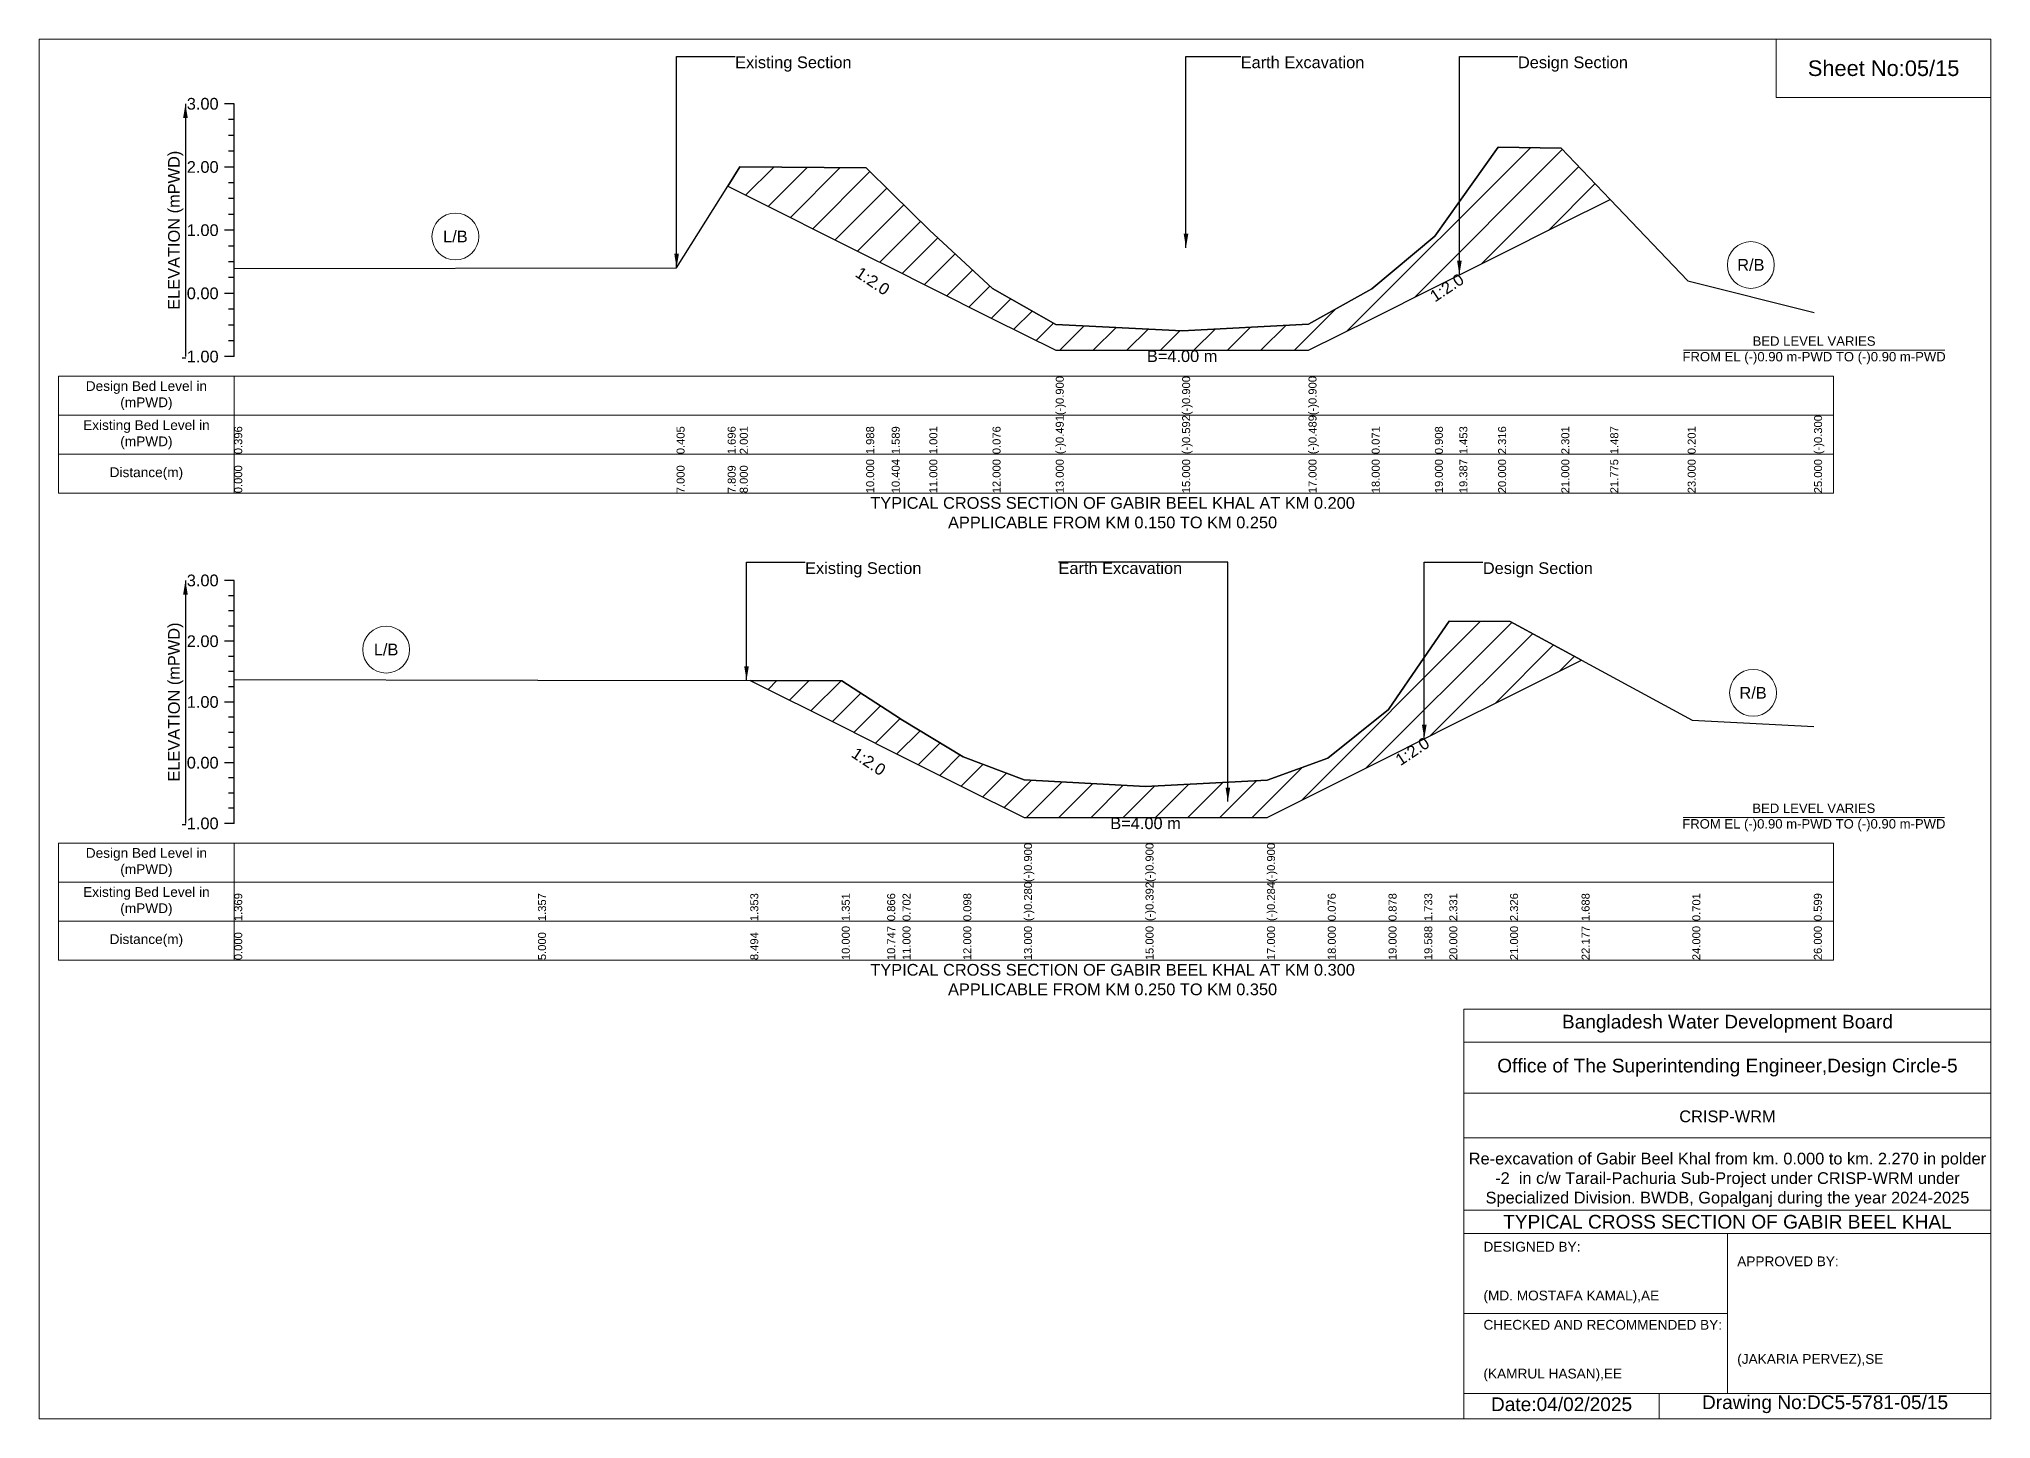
# Model space of a CAD drawing. Header units: inches. Extents: x 91000 to 258000, y -5656 to 6519.
# Drawn here: x 140000 to 148000, y -5656 to 0 of the extents above; entities that cross this region are included whole.
import ezdxf

# ---------------------------------------------------------------- set-up
doc = ezdxf.new("R2010")
doc.units = ezdxf.units.IN
doc.header["$LTSCALE"] = 7
doc.header["$MEASUREMENT"] = 0
for name, color, linetype, lineweight in [('Cross section Data Border', 7, 'Continuous', 9), ('Cross Section Labels', 7, 'Continuous', 9), ('Existing_Bed_Level for Xsection', 7, 'Continuous', 25)]:
    doc.layers.add(name, color=color, linetype=linetype, lineweight=lineweight)
doc.styles.get("Standard").update_dxf_attribs({"font": 'arial.ttf'})
doc.dimstyles.get("Standard").update_dxf_attribs({"dimtxt": 0.18, "dimasz": 0.18, "dimexe": 0.18, "dimexo": 0.0625, "dimgap": 0.09, "dimtad": 0, "dimtih": 1, "dimtoh": 1, "dimdec": 4, "dimzin": 0, "dimdsep": 46, "dimtxsty": 'Standard', "dimcen": 0.09, "dimadec": 0, "dimazin": 0, "dimtfac": 1, "dimtdec": 4, "dimtofl": 0, "dimtmove": 0, "dimatfit": 3, "dimfxl": 1, "dimtolj": 1, "dimtzin": 0, "dimarcsym": 0})

msp = doc.modelspace()

# ---------------------------------------------------------------- hatches: boundary and pattern name
at = {"layer": 'Existing_Bed_Level for Xsection'}
h = msp.add_hatch(dxfattribs=at)
h.set_pattern_fill('ANSI31', color=256, scale=777, style=0)
h.paths.add_polyline_path([(142822.4, -603.5), (142872, -628.3), (143390, -887.3), (143494.7, -939.6), (143649, -1016.8), (143908, -1146.3), (144167, -1275.8), (144685, -1275.8), (145203, -1275.8), (145462, -1146.3), (145721, -1016.8), (145821.3, -966.6), (145980, -887.3), (146239, -757.8), (146439.7, -657.4), (146239, -446.7), (145980, -442.8), (145821.3, -666.2), (145721, -807.5), (145462, -1024.3), (145203, -1169.3), (144685, -1196), (144167, -1169.8), (143908, -1023), (143649, -783.4), (143494.7, -631.1), (143390, -527.8), (142872, -524.4)])
h = msp.add_hatch(dxfattribs=at)
h.set_pattern_fill('ANSI31', color=256, scale=747, style=0)
h.paths.add_polyline_path([(142915.1, -2629.5), (143290, -2817), (143476.1, -2910), (143539, -2941.5), (143788, -3066), (144037, -3190.5), (144535, -3190.5), (145033, -3190.5), (145282, -3066), (145531, -2941.5), (145677.5, -2868.2), (145780, -2817), (146029, -2692.5), (146322.1, -2546), (146029, -2387.2), (145780, -2386), (145677.5, -2534.9), (145531, -2747.8), (145282, -2947.5), (145033, -3037.1), (144535, -3064), (144037, -3036.1), (143788, -2942), (143539, -2791.6), (143476.1, -2750.7), (143290, -2630)])

# ---------------------------------------------------------------- linework, layer by layer
at = {"layer": 'Cross section Data Border'}
for points in [[(140080, -1381.7), (147355, -1381.7), (147355, -1861.7), (140080, -1861.7)], [(140080, -3295.4), (147354, -3295.4), (147354, -3775.4), (140080, -3775.4)]]:
    msp.add_lwpolyline(points, close=True, dxfattribs=at)
for points in [[(140800, -1381.7), (140800, -1861.7)], [(140080, -1541.7), (147355, -1541.7)], [(140080, -1701.7), (147355, -1701.7)], [(140800, -3295.4), (140800, -3775.4)], [(140080, -3455.4), (147354, -3455.4)], [(140080, -3615.4), (147354, -3615.4)]]:
    msp.add_lwpolyline(points, dxfattribs=at)
at = {"layer": 'Cross Section Labels'}
for points in [[(140000, 0), (148000, 0), (148000, -5656), (140000, -5656)], [(147120, 0), (148000, 0), (148000, -240), (147120, -240)]]:
    msp.add_lwpolyline(points, close=True, dxfattribs=at)
for points in [[(146739.2, -1275.8), (147810.8, -1275.8)], [(146738.2, -3190.5), (147809.8, -3190.5)], [(145840, -5656), (145840, -3976), (148000, -3976)], [(145840, -4112), (148000, -4112)], [(145840, -4320), (148000, -4320)], [(145840, -4504), (148000, -4504)], [(145840, -4800), (148000, -4800)], [(145840, -4896), (148000, -4896)], [(146920, -4896), (146920, -5552)], [(145840, -5224), (146920, -5224)], [(145840, -5552), (148000, -5552)], [(146640, -5552), (146640, -5656)]]:
    msp.add_lwpolyline(points, dxfattribs=at)
for centre in [(141706.5, -809.4), (147016, -926), (141422.5, -2502.5), (147025, -2680)]:
    msp.add_circle(centre, 96, dxfattribs=at)
at = {"layer": 'Existing_Bed_Level for Xsection'}
for points in [[(140800, -265.7), (140760, -265.7)], [(140800, -1301.7), (140800, -1042.7), (140800, -783.7), (140800, -524.7), (140800, -265.7)], [(140800, -330.4), (140776, -330.4)], [(140800, -395.2), (140776, -395.2)], [(140800, -459.9), (140776, -459.9)], [(140800, -940.1), (142613, -937.8), (142822.4, -603.5), (142872, -524.4), (143390, -527.8), (143494.7, -631.1), (143649, -783.4), (143908, -1023), (144167, -1169.8), (144167, -1169.8), (144685, -1196), (144685, -1196), (145203, -1169.3), (145203, -1169.3), (145462, -1024.3), (145721, -807.5), (145821.3, -666.2), (145980, -442.8), (146239, -446.7), (146439.7, -657.4), (146757, -990.6), (147275, -1120.4)], [(140800, -524.7), (140760, -524.7)], [(140800, -589.4), (140776, -589.4)], [(140800, -654.2), (140776, -654.2)], [(140800, -718.9), (140776, -718.9)], [(140800, -783.7), (140760, -783.7)], [(140800, -848.4), (140776, -848.4)], [(140800, -913.2), (140776, -913.2)], [(140800, -977.9), (140776, -977.9)], [(140800, -1042.7), (140760, -1042.7)], [(140800, -1107.4), (140776, -1107.4)], [(140800, -1172.2), (140776, -1172.2)], [(140800, -1236.9), (140776, -1236.9)], [(140800, -1301.7), (140760, -1301.7)], [(140800, -2219.4), (140760, -2219.4)], [(140800, -3215.4), (140800, -2966.4), (140800, -2717.4), (140800, -2468.4), (140800, -2219.4)], [(140800, -2281.6), (140776, -2281.6)], [(140800, -2343.9), (140776, -2343.9)], [(140800, -2625.5), (142045, -2628.5), (142915.1, -2629.5), (143290, -2630), (143476.1, -2750.7), (143539, -2791.6), (143788, -2942), (144037, -3036.1), (144037, -3036.1), (144535, -3064), (144535, -3064), (145033, -3037.1), (145033, -3037.1), (145282, -2947.5), (145531, -2747.8), (145677.5, -2534.9), (145780, -2386), (146029, -2387.2), (146322.1, -2546), (146776, -2791.8), (147274, -2817.2)], [(140800, -2468.4), (140760, -2468.4)], [(140800, -2406.1), (140776, -2406.1)], [(140800, -2530.6), (140776, -2530.6)], [(140800, -2592.9), (140776, -2592.9)], [(140800, -2717.4), (140760, -2717.4)], [(140800, -2655.1), (140776, -2655.1)], [(140800, -2779.6), (140776, -2779.6)], [(140800, -2841.9), (140776, -2841.9)], [(140800, -2904.1), (140776, -2904.1)], [(140800, -2966.4), (140760, -2966.4)], [(140800, -3028.6), (140776, -3028.6)], [(140800, -3090.9), (140776, -3090.9)], [(140800, -3153.1), (140776, -3153.1)], [(140800, -3215.4), (140760, -3215.4)]]:
    msp.add_lwpolyline(points, dxfattribs=at)
for points in [[(142822.4, -603.5), (142822.4, -603.5), (142872, -628.3), (143390, -887.3), (143494.7, -939.6), (143649, -1016.8), (143908, -1146.3), (144167, -1275.8), (144167, -1275.8), (144685, -1275.8), (144685, -1275.8), (145203, -1275.8), (145203, -1275.8), (145462, -1146.3), (145721, -1016.8), (145821.3, -966.6), (145980, -887.3), (146239, -757.8), (146439.7, -657.4), (146439.7, -657.4), (146439.7, -657.4), (146239, -446.7), (145980, -442.8), (145821.3, -666.2), (145721, -807.5), (145462, -1024.3), (145203, -1169.3), (145203, -1169.3), (144685, -1196), (144685, -1196), (144167, -1169.8), (144167, -1169.8), (143908, -1023), (143649, -783.4), (143494.7, -631.1), (143390, -527.8), (142872, -524.4), (142822.4, -603.5)], [(142915.1, -2629.5), (142915.1, -2629.5), (143290, -2817), (143476.1, -2910), (143539, -2941.5), (143788, -3066), (144037, -3190.5), (144037, -3190.5), (144535, -3190.5), (144535, -3190.5), (145033, -3190.5), (145033, -3190.5), (145282, -3066), (145531, -2941.5), (145677.5, -2868.2), (145780, -2817), (146029, -2692.5), (146322.1, -2546), (146029, -2387.2), (145780, -2386), (145677.5, -2534.9), (145531, -2747.8), (145282, -2947.5), (145033, -3037.1), (145033, -3037.1), (144535, -3064), (144535, -3064), (144037, -3036.1), (144037, -3036.1), (143788, -2942), (143539, -2791.6), (143476.1, -2750.7), (143290, -2630), (142915.1, -2629.5)]]:
    msp.add_lwpolyline(points, close=True, dxfattribs=at)

# ---------------------------------------------------------------- texts
at = {"layer": 'Cross section Data Border', "char_height": 40, "width": 640, "attachment_point": 5}
for s, insert in [('Design Bed Level in (mPWD)', (140440, -1461.7)), ('Existing Bed Level in (mPWD)', (140440, -1621.7)), ('Distance(m)', (140440, -1781.7)), ('Design Bed Level in (mPWD)', (140440, -3375.4)), ('Existing Bed Level in (mPWD)', (140440, -3535.4)), ('Distance(m)', (140440, -3695.4))]:
    msp.add_mtext(s, dxfattribs=dict(at, insert=insert))
at = {"layer": 'Cross Section Labels'}
for s, insert, char_height, attachment_point in [('Existing Section', (142853, -71.4), 48, 1), ('Earth Excavation', (144925, -71.4), 48, 1), ('Design Section', (146061.3, -71.4), 48, 1), ('Sheet No:05/15', (147560, -120), 64, 5), ('L/B', (141706.5, -809.4), 48, 5), ('R/B', (147016, -926), 48, 5), ('B=4.00 m', (144685, -1275.8), 48, 2), ('BED LEVEL VARIES ^JFROM EL (-)0.90 m-PWD TO (-)0.90 m-PWD', (147275, -1275.8), 38.4, 5), ('TYPICAL CROSS SECTION OF GABIR BEEL KHAL AT KM 0.200^JAPPLICABLE FROM KM 0.150 TO KM 0.250', (144400, -1941.7), 48, 5), ('Existing Section', (143139.6, -2144.7), 48, 1), ('Earth Excavation', (144178.2, -2144.7), 48, 1), ('Design Section', (145917.5, -2144.7), 48, 1), ('L/B', (141422.5, -2502.5), 48, 5), ('R/B', (147025, -2680), 48, 5), ('B=4.00 m', (144535, -3190.5), 48, 2), ('BED LEVEL VARIES ^JFROM EL (-)0.90 m-PWD TO (-)0.90 m-PWD', (147274, -3190.5), 38.4, 5), ('TYPICAL CROSS SECTION OF GABIR BEEL KHAL AT KM 0.300^JAPPLICABLE FROM KM 0.250 TO KM 0.350', (144400, -3855.4), 48, 5), ('Bangladesh Water Development Board', (146920, -4036), 56, 5), ('Office of The Superintending Engineer,Design Circle-5', (146920, -4216), 56, 5)]:
    msp.add_mtext(s, dxfattribs=dict(at, insert=insert, char_height=char_height, attachment_point=attachment_point))
at = {"layer": 'Cross Section Labels', "char_height": 48, "attachment_point": 2}
for insert, rotation in [((143430, -972), 326.30993), ((145756.6, -999), 33.69007), ((145615.3, -2899.4), 33.69007), ((143413.8, -2941.1), 326.30993)]:
    msp.add_mtext('1:2.0', dxfattribs=dict(at, insert=insert, rotation=rotation))
at = {"layer": 'Cross Section Labels'}
for s, insert, char_height, width, attachment_point in [('CRISP-WRM', (146920, -4416), 48, 2240, 5), ('Re-excavation of Gabir Beel Khal from km. 0.000 to km. 2.270 in polder -2  in c/w Tarail-Pachuria Sub-Project under CRISP-WRM under Specialized Division. BWDB, Gopalganj during the year 2024-2025', (146920, -4676), 48, 2160, 5), ('TYPICAL CROSS SECTION OF GABIR BEEL KHAL', (146920, -4848), 56, 2240, 5), ('DESIGNED BY:^J^J^J(MD. MOSTAFA KAMAL),AE', (145920, -5056), 40, 1120, 4), ('APPROVED BY:^J^J^J^J^J^J(JAKARIA PERVEZ),SE', (146960, -5216), 40, 1120, 4), ('CHECKED AND RECOMMENDED BY:^J^J^J(KAMRUL HASAN),EE', (145920, -5376), 40, 1120, 4), ('Date:04/02/2025', (146240, -5596), 56, 1120, 5), ('Drawing No:DC5-5781-05/15', (147320, -5596), 56, 1760, 5)]:
    msp.add_mtext(s, dxfattribs=dict(at, insert=insert, char_height=char_height, width=width, attachment_point=attachment_point))
at = {"layer": 'Existing_Bed_Level for Xsection', "char_height": 48, "attachment_point": 6}
for s, insert in [('3.00', (140736, -265.7)), ('2.00', (140736, -524.7)), ('1.00', (140736, -783.7)), ('0.00', (140736, -1042.7)), ('-1.00', (140736, -1301.7)), ('3.00', (140736, -2219.4)), ('2.00', (140736, -2468.4)), ('1.00', (140736, -2717.4)), ('0.00', (140736, -2966.4)), ('-1.00', (140736, -3215.4))]:
    msp.add_mtext(s, dxfattribs=dict(at, insert=insert))
at = {"layer": 'Existing_Bed_Level for Xsection', "rotation": 90}
for s, insert, char_height, attachment_point in [('ELEVATION (mPWD)', (140560, -783.7), 48, 5), ('(-)0.900', (144167, -1541.7), 32.8, 1), ('(-)0.900', (144685, -1541.7), 32.8, 1), ('(-)0.900', (145203, -1541.7), 32.8, 1), ('0.396', (140800, -1701.7), 32.8, 1), ('0.405', (142613, -1701.7), 32.8, 1), ('1.696', (142822.4, -1701.7), 32.8, 1), ('2.001', (142872, -1701.7), 32.8, 1), ('1.988', (143390, -1701.7), 32.8, 1), ('1.589', (143494.7, -1701.7), 32.8, 1), ('1.001', (143649, -1701.7), 32.8, 1), ('0.076', (143908, -1701.7), 32.8, 1), ('(-)0.491', (144167, -1701.7), 32.8, 1), ('(-)0.592', (144685, -1701.7), 32.8, 1), ('(-)0.489', (145203, -1701.7), 32.8, 1), ('0.071', (145462, -1701.7), 32.8, 1), ('0.908', (145721, -1701.7), 32.8, 1), ('1.453', (145821.3, -1701.7), 32.8, 1), ('2.316', (145980, -1701.7), 32.8, 1), ('2.301', (146239, -1701.7), 32.8, 1), ('1.487', (146439.7, -1701.7), 32.8, 1), ('0.201', (146757, -1701.7), 32.8, 1), ('(-)0.300', (147275, -1701.7), 32.8, 1), ('0.000', (140800, -1861.7), 32.8, 1), ('7.000', (142613, -1861.7), 32.8, 1), ('7.809', (142822.4, -1861.7), 32.8, 1), ('8.000', (142872, -1861.7), 32.8, 1), ('10.000', (143390, -1861.7), 32.8, 1), ('10.404', (143494.7, -1861.7), 32.8, 1), ('11.000', (143649, -1861.7), 32.8, 1), ('12.000', (143908, -1861.7), 32.8, 1), ('13.000', (144167, -1861.7), 32.8, 1), ('15.000', (144685, -1861.7), 32.8, 1), ('17.000', (145203, -1861.7), 32.8, 1), ('18.000', (145462, -1861.7), 32.8, 1), ('19.000', (145721, -1861.7), 32.8, 1), ('19.387', (145821.3, -1861.7), 32.8, 1), ('20.000', (145980, -1861.7), 32.8, 1), ('21.000', (146239, -1861.7), 32.8, 1), ('21.775', (146439.7, -1861.7), 32.8, 1), ('23.000', (146757, -1861.7), 32.8, 1), ('25.000', (147275, -1861.7), 32.8, 1), ('ELEVATION (mPWD)', (140560, -2717.4), 48, 5), ('(-)0.900', (144037, -3455.4), 32.8, 1), ('(-)0.900', (144535, -3455.4), 32.8, 1), ('(-)0.900', (145033, -3455.4), 32.8, 1), ('1.369', (140800, -3615.4), 32.8, 1), ('1.357', (142045, -3615.4), 32.8, 1), ('1.353', (142915.1, -3615.4), 32.8, 1), ('1.351', (143290, -3615.4), 32.8, 1), ('0.866', (143476.1, -3615.4), 32.8, 1), ('0.702', (143539, -3615.4), 32.8, 1), ('0.098', (143788, -3615.4), 32.8, 1), ('(-)0.280', (144037, -3615.4), 32.8, 1), ('(-)0.392', (144535, -3615.4), 32.8, 1), ('(-)0.284', (145033, -3615.4), 32.8, 1), ('0.076', (145282, -3615.4), 32.8, 1), ('0.878', (145531, -3615.4), 32.8, 1), ('1.733', (145677.5, -3615.4), 32.8, 1), ('2.331', (145780, -3615.4), 32.8, 1), ('2.326', (146029, -3615.4), 32.8, 1), ('1.688', (146322.1, -3615.4), 32.8, 1), ('0.701', (146776, -3615.4), 32.8, 1), ('0.599', (147274, -3615.4), 32.8, 1), ('0.000', (140800, -3775.4), 32.8, 1), ('5.000', (142045, -3775.4), 32.8, 1), ('8.494', (142915.1, -3775.4), 32.8, 1), ('10.000', (143290, -3775.4), 32.8, 1), ('10.747', (143476.1, -3775.4), 32.8, 1), ('11.000', (143539, -3775.4), 32.8, 1), ('12.000', (143788, -3775.4), 32.8, 1), ('13.000', (144037, -3775.4), 32.8, 1), ('15.000', (144535, -3775.4), 32.8, 1), ('17.000', (145033, -3775.4), 32.8, 1), ('18.000', (145282, -3775.4), 32.8, 1), ('19.000', (145531, -3775.4), 32.8, 1), ('19.588', (145677.5, -3775.4), 32.8, 1), ('20.000', (145780, -3775.4), 32.8, 1), ('21.000', (146029, -3775.4), 32.8, 1), ('22.177', (146322.1, -3775.4), 32.8, 1), ('24.000', (146776, -3775.4), 32.8, 1), ('26.000', (147274, -3775.4), 32.8, 1)]:
    msp.add_mtext(s, dxfattribs=dict(at, insert=insert, char_height=char_height, attachment_point=attachment_point))

# ---------------------------------------------------------------- leaders
at = {"layer": 'Cross Section Labels', "annotation_type": 0, "has_hookline": 1}
for points, hookline_direction, text_width in [([(142613, -937.8), (142613, -71.4), (142852.9, -71.4)], 0, 467.2), ([(144700.8, -855.7), (144700.8, -71.4), (144924.9, -71.4)], 0, 497), ([(145821.3, -966.6), (145821.3, -71.4), (146061.3, -71.4)], 0, 441.2), ([(142899.6, -2628.5), (142899.6, -2144.7), (143139.5, -2144.7)], 0, 467.2), ([(144872.4, -3125.4), (144872.4, -2144.7), (144178.3, -2144.7)], 1, 497), ([(145677.5, -2868.2), (145677.5, -2144.7), (145917.4, -2144.7)], 0, 441.2)]:
    msp.add_leader(points, dimstyle='Standard', override={"dimasz": 57.6}, dxfattribs=dict(at, hookline_direction=hookline_direction, text_width=text_width))
at = {"layer": 'Existing_Bed_Level for Xsection'}
for points in [[(140600, -265.7), (140600, -1301.7)], [(140600, -2219.4), (140600, -3215.4)]]:
    msp.add_leader(points, dimstyle='Standard', override={"dimasz": 57.6}, dxfattribs=at)

doc.saveas('drawing.dxf')
